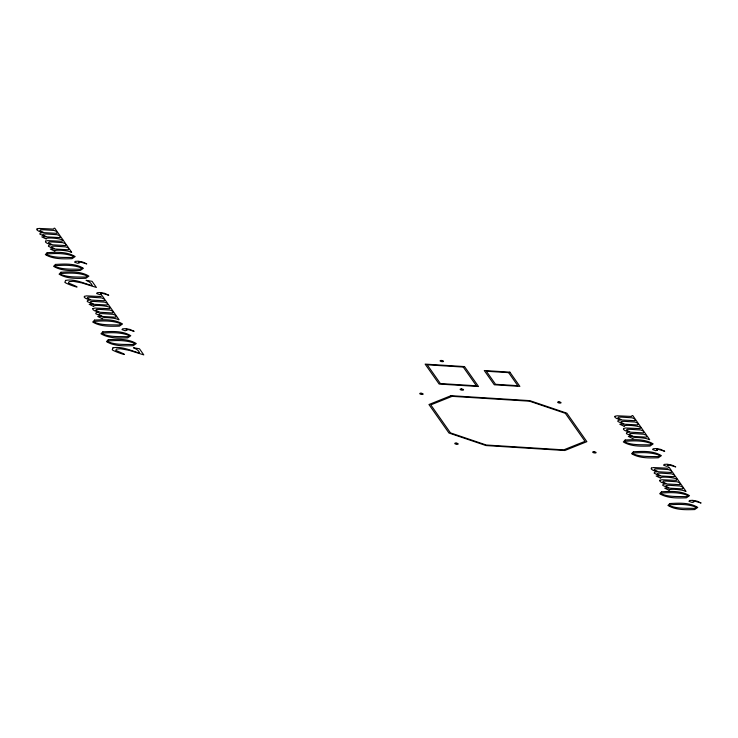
<?xml version="1.0" encoding="UTF-8"?>
<svg xmlns="http://www.w3.org/2000/svg" width="738" height="738" viewBox="0 0 738 738"><rect width="100%" height="100%" fill="white"/><g stroke="black" fill="none" stroke-linecap="round" stroke-linejoin="round"><path stroke-width="1.11" d="M558.915 401.887A1.744 0.553 9.2 0 1 561 402.883A1.744 0.553 9.2 0 1 558.103 402.699A1.744 0.553 9.2 0 1 558.915 401.887L559.339 402.487M593.952 451.757A1.744 0.553 9.2 0 1 596.046 452.763A1.744 0.553 9.2 0 1 593.14 452.579A1.744 0.553 9.2 0 1 593.952 451.757L594.376 452.366M441.379 360.458A1.744 0.553 9.2 0 1 443.473 361.454A1.744 0.553 9.2 0 1 440.568 361.269A1.744 0.553 9.2 0 1 441.379 360.458L441.813 361.057M461.407 388.954A1.744 0.553 9.2 0 1 463.501 389.959A1.744 0.553 9.2 0 1 460.595 389.775A1.744 0.553 9.2 0 1 461.407 388.954L461.831 389.563M421.011 393.234A1.744 0.553 9.2 0 1 423.105 394.23A1.744 0.553 9.2 0 1 420.199 394.046A1.744 0.553 9.2 0 1 421.011 393.234L421.435 393.834M456.056 443.104A1.744 0.553 9.2 0 1 458.141 444.11A1.744 0.553 9.2 0 1 455.245 443.925A1.744 0.553 9.2 0 1 456.056 443.104L456.481 443.713M37.001 228.964L36.9 229.905L38.477 231.068L42.739 232.608L40.12 233.051L39.861 234.121L45.691 236.806L41.798 236.88L46.328 239.066C44.179 237.101 60.239 238.125 62.379 240.081L63.136 240.127L60.71 236.658L59.944 236.612L60.193 237.359L59.538 237.581L46.752 236.87L42.776 234.905L43.468 234.047L46.697 234.011L57.149 234.702L60.202 235.948L57.721 232.405L56.955 232.359L57.158 233.097L56.558 233.346L44.003 232.654L39.852 230.653L40.535 229.776L43.727 229.786L54.132 230.468L57.232 231.714L54.806 228.254L54.04 228.208L53.588 229.094L39.105 228.439L37.001 228.964M45.553 241.141L45.461 242.082L47.038 243.254L51.3 244.795L48.68 245.237L48.422 246.298L54.252 248.992L50.359 249.057L54.889 251.252C52.73 249.278 68.8 250.311 70.94 252.258L71.697 252.304L69.261 248.844L68.505 248.798L68.754 249.536L68.099 249.767L55.304 249.057L51.337 247.092L52.029 246.234L55.258 246.197L65.71 246.889L68.763 248.134L66.282 244.592L65.516 244.546L65.719 245.284L65.119 245.533L52.564 244.831L48.413 242.83L49.095 241.963L52.287 241.963L62.693 242.645L65.793 243.891L63.357 240.44L62.601 240.394L62.149 241.28L47.666 240.625L45.553 241.141M84.372 296.39L84.28 297.331L85.857 298.503L90.119 300.043L87.499 300.486L87.241 301.547L93.071 304.24L89.178 304.305L93.708 306.501C91.549 304.536 107.619 305.56 109.759 307.506L110.515 307.552L108.08 304.093L107.324 304.047L107.573 304.785L106.918 305.015L94.123 304.305L90.156 302.34L90.848 301.482L94.077 301.445L104.528 302.137L107.582 303.383L105.091 299.84L104.335 299.794L104.538 300.532L103.938 300.781L91.383 300.08L87.232 298.087L87.905 297.211L91.106 297.211L101.503 297.894L104.602 299.148L102.176 295.689L101.42 295.643L100.968 296.528L86.484 295.873L84.372 296.39M92.933 308.576L92.831 309.517L94.409 310.68L98.68 312.22L96.06 312.663L95.792 313.733L101.623 316.418L97.739 316.491L102.268 318.687C100.11 316.713 116.17 317.737 118.311 319.692L119.076 319.739L116.641 316.27L115.884 316.224L116.134 316.971L115.469 317.202L102.683 316.491L98.717 314.517L99.409 313.668L102.637 313.622L113.08 314.314L116.143 315.56L113.652 312.026L112.896 311.971L113.098 312.709L112.499 312.958L99.944 312.266L95.783 310.264L96.466 309.397L99.667 309.397L110.063 310.08L113.163 311.325L110.737 307.866L109.971 307.82L109.528 308.705L95.045 308.05L92.933 308.576M614.985 416.315L614.883 417.256L616.461 418.418L620.723 419.959L618.112 420.402L617.844 421.463L623.675 424.156L619.782 424.23L624.32 426.416C622.162 424.451 638.222 425.475 640.363 427.422L641.128 427.477L638.693 424.009L637.927 423.963L638.176 424.701L637.521 424.931L624.735 424.221L620.769 422.256L621.461 421.398L624.68 421.361L635.132 422.053L638.195 423.298L635.704 419.756L634.938 419.71L635.15 420.448L634.542 420.697L621.986 419.996L617.835 418.003L618.518 417.127L621.71 417.136L632.115 417.809L635.215 419.064L632.789 415.605L632.023 415.559L631.58 416.444L617.088 415.789L614.985 416.315M623.545 428.492L623.444 429.433L625.021 430.595L629.283 432.136L626.663 432.579L626.405 433.649L632.235 436.333L628.342 436.407L632.872 438.603C630.722 436.628 646.783 437.662 648.923 439.608L649.68 439.654L647.254 436.195L646.488 436.14L646.737 436.887L646.082 437.117L633.296 436.407L629.32 434.433L630.012 433.584L633.241 433.538L643.693 434.239L646.746 435.475L644.265 431.942L643.499 431.887L643.702 432.625L643.102 432.874L630.547 432.182L626.396 430.18L627.079 429.313L630.27 429.313L640.676 429.996L643.776 431.241L641.35 427.791L640.584 427.736L640.132 428.621L625.649 427.975L623.545 428.492M651.359 468.086L651.257 469.027L652.835 470.189L657.097 471.73L654.477 472.172L654.219 473.233L660.049 475.927L656.156 476.001L660.685 478.187C658.536 476.222 674.597 477.246 676.737 479.193L677.502 479.248L675.067 475.779L674.301 475.733L674.55 476.471L673.895 476.702L661.11 475.992L657.143 474.027L657.835 473.169L661.054 473.132L671.506 473.824L674.569 475.069L672.078 471.527L671.312 471.481L671.525 472.219L670.916 472.468L658.361 471.766L654.209 469.774L654.892 468.898L658.084 468.907L668.49 469.58L671.589 470.835L669.163 467.375L668.397 467.329L667.945 468.215L653.462 467.56L651.359 468.086M659.91 480.263L659.818 481.204L661.396 482.366L665.658 483.907L663.038 484.349L662.779 485.42L668.61 488.104L664.717 488.178L669.246 490.373C667.097 488.399 683.157 489.432 685.298 491.379L686.054 491.425L683.619 487.966L682.862 487.91L683.111 488.657L682.456 488.888L669.67 488.178L665.694 486.204L666.386 485.355L669.615 485.309L680.067 486.01L683.12 487.246L680.639 483.713L679.873 483.658L680.076 484.396L679.477 484.645L666.921 483.953L662.77 481.951L663.453 481.084L666.645 481.084L677.05 481.766L680.15 483.012L677.715 479.552L676.958 479.506L676.506 480.392L662.023 479.746L659.91 480.263M46.909 253.983L46.743 254.693C54.437 258.051 63.339 257.23 71.577 257.544L73.809 256.437C65.534 253.014 55.737 253.254 46.909 253.983M55.156 265.726L54.99 266.436C62.684 269.794 71.595 268.983 79.824 269.287L82.066 268.18C73.782 264.757 63.985 265.007 55.156 265.726M60.664 273.558L60.498 274.268C68.191 277.626 77.093 276.815 85.331 277.119L87.564 276.012C79.289 272.59 69.483 272.829 60.664 273.558M94.279 321.417L94.113 322.128C101.807 325.486 110.718 324.665 118.956 324.969L121.189 323.871C112.905 320.44 103.108 320.689 94.279 321.417M102.536 333.161L102.37 333.871C110.063 337.229 118.975 336.408 127.204 336.722L129.445 335.615C121.161 332.192 111.364 332.432 102.536 333.161M108.034 340.993L107.868 341.703C115.562 345.061 124.473 344.24 132.711 344.545L134.943 343.447C126.659 340.024 116.862 340.264 108.034 340.993M624.892 441.333L624.726 442.044C632.42 445.401 641.331 444.58 649.56 444.885L651.802 443.787C643.518 440.365 633.721 440.604 624.892 441.333M633.139 453.077L632.973 453.787C640.667 457.145 649.578 456.333 657.816 456.637L660.049 455.531C651.765 452.108 641.968 452.348 633.139 453.077M661.266 493.104L661.1 493.814C668.794 497.172 677.696 496.351 685.934 496.656L688.176 495.558C679.892 492.135 670.095 492.375 661.266 493.104M669.514 504.847L669.348 505.558C677.041 508.916 685.953 508.095 694.19 508.408L696.423 507.301C688.139 503.879 678.342 504.119 669.514 504.847M79.547 262.673L77.822 263.346L74.612 262.202L75.193 261.381L78.145 261.187L82.573 261.99L86.743 263.909C86.078 263.798 75.765 260.246 79.547 262.673M101.558 294.001L99.824 294.674L96.613 293.53L97.204 292.7L100.147 292.516L104.584 293.309L108.744 295.228C108.08 295.126 97.767 291.575 101.558 294.001M126.927 330.107L125.192 330.781L121.991 329.637L122.573 328.816L125.515 328.622L129.953 329.425L134.122 331.344C133.458 331.233 123.135 327.681 126.927 330.107M657.53 450.023L655.805 450.697L652.595 449.553L653.176 448.732L656.128 448.538L660.556 449.341L664.726 451.259C664.062 451.149 653.748 447.597 657.53 450.023M668.536 465.687L666.811 466.361L663.6 465.217L664.182 464.386L667.134 464.202L671.562 465.005L675.731 466.914C675.067 466.813 664.754 463.261 668.536 465.687M693.904 501.794L692.179 502.467L688.969 501.323L689.55 500.502L692.502 500.309L696.93 501.111L701.1 503.03C700.436 502.919 690.122 499.368 693.904 501.794M65.599 280.394L64.843 282.359C67.426 284.564 88.717 291.307 68.357 282.968L69.104 281.63L73.154 281.307L81.817 282.903L96.392 287.451L92.093 281.335C78.901 279.213 91.466 280.44 92.056 285.624C83.468 283.244 74.722 278.706 65.599 280.394M112.979 347.819L112.222 349.794C114.805 351.998 136.096 358.742 115.737 350.402L116.475 349.065L120.534 348.742L129.196 350.338L143.772 354.886L139.473 348.77C126.272 346.639 138.836 347.875 139.436 353.05C130.838 350.679 122.102 346.131 112.979 347.819M47.195 252.673L45.341 254.601C53.219 259.37 63.145 258.937 72.056 258.706L75.165 256.547C66.918 251.483 56.494 252.175 47.195 252.673M55.451 264.416L53.588 266.344C61.475 271.123 71.392 270.68 80.304 270.459L83.412 268.291C75.175 263.235 64.741 263.918 55.451 264.416M60.95 272.248L59.095 274.176C66.973 278.955 76.9 278.512 85.811 278.291L88.911 276.123C80.673 271.058 70.248 271.75 60.95 272.248M94.575 320.098L92.711 322.036C100.599 326.805 110.515 326.362 119.427 326.141L122.536 323.973C114.298 318.917 103.864 319.6 94.575 320.098M102.822 331.851L100.968 333.779C108.846 338.548 118.772 338.105 127.683 337.884L130.792 335.725C122.545 330.661 112.121 331.353 102.822 331.851M108.329 339.674L106.466 341.611C114.353 346.38 124.27 345.938 133.181 345.716L136.29 343.548C128.052 338.493 117.619 339.176 108.329 339.674M625.178 440.014L623.324 441.951C631.202 446.721 641.128 446.278 650.04 446.056L653.148 443.889C644.901 438.833 634.477 439.516 625.178 440.014M633.435 451.767L631.58 453.695C639.459 458.464 649.385 458.03 658.296 457.8L661.396 455.641C653.158 450.577 642.724 451.269 633.435 451.767M661.552 491.785L659.698 493.722C667.576 498.491 677.502 498.049 686.414 497.827L689.523 495.659C681.275 490.604 670.851 491.287 661.552 491.785M669.809 503.537L667.945 505.465C675.833 510.235 685.75 509.801 694.661 509.571L697.77 507.412C689.532 502.347 679.098 503.039 669.809 503.537M450.992 395.688L428.944 404.525L448.972 433.031L486.028 445.567L564.828 450.512L586.867 441.675L566.849 413.179L529.792 400.633L450.992 395.688M452.108 396.343L430.798 404.885L450.466 432.883L486.296 445.005L563.712 449.866L585.022 441.324L565.345 413.326L529.524 401.195L452.108 396.343M464.516 366.574L425.116 364.102L439.128 384.046L478.528 386.518L464.516 366.574M463.261 367.072L427.21 364.812L440.383 383.548L476.434 385.808L463.261 367.072M509.875 372.146L484.266 370.531L494.275 384.784L519.884 386.389L509.875 372.146M508.63 372.644L486.36 371.251L495.53 384.286L517.79 385.679L508.63 372.644"/></g></svg>
